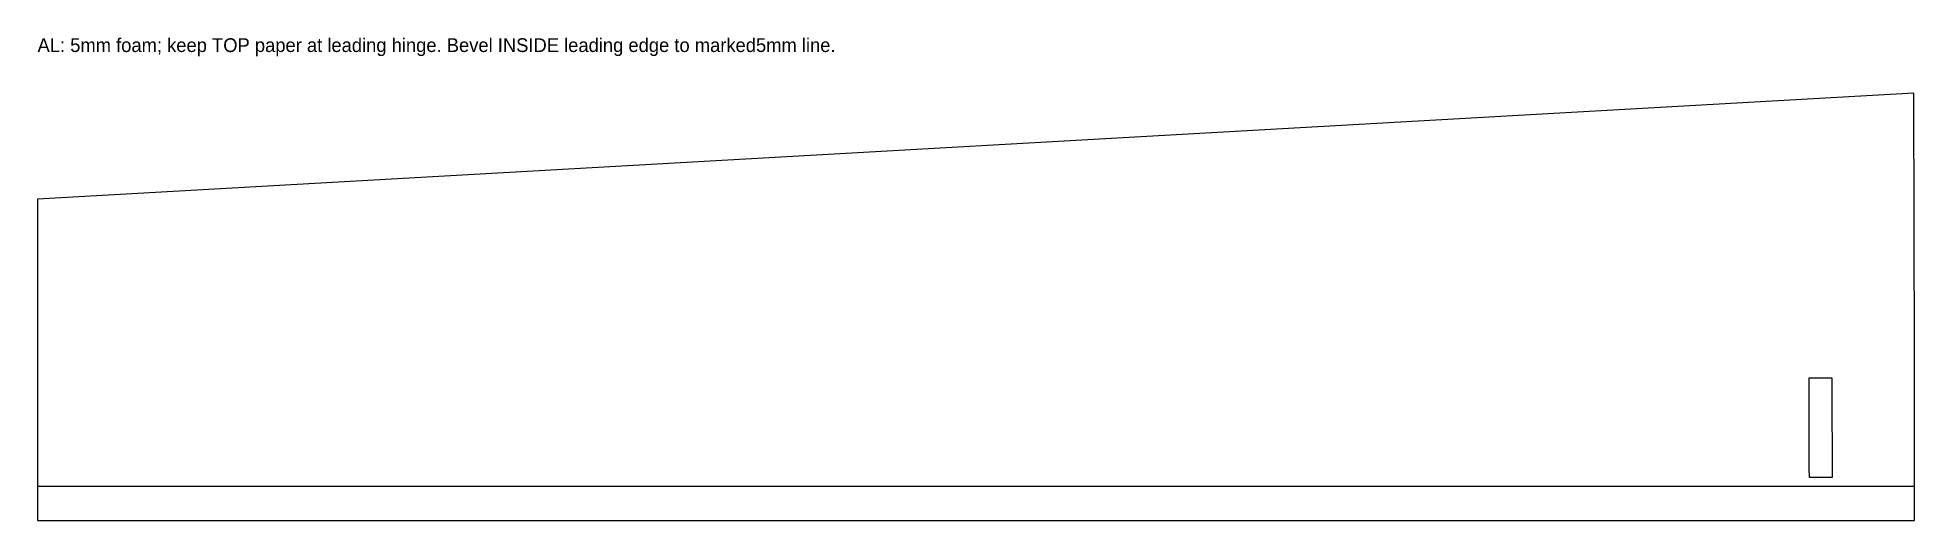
# Model space of a CAD drawing. Header units: millimetres. Extents: x 0 to 273, y 0 to 70.
import ezdxf

# ---------------------------------------------------------------- set-up
doc = ezdxf.new("R2010")
doc.units = ezdxf.units.MM
for name, color, linetype in [('BEVEL_REFERENCE_DO_NOT_CUT', 2, 'Continuous'), ('CUT', 7, 'Continuous'), ('LABEL_DO_NOT_CUT', 3, 'Continuous')]:
    doc.layers.add(name, color=color, linetype=linetype)

msp = doc.modelspace()

# ---------------------------------------------------------------- linework, layer by layer
at = {"layer": 'BEVEL_REFERENCE_DO_NOT_CUT'}
msp.add_line((0, 5), (273.42, 5), dxfattribs=at)
at = {"layer": 'CUT'}
for points in [[(273.41, 23.85), (273.33, 62.16), (0, 46.75), (0, 0), (273.42, 0)], [(258.09, 7.57), (258.07, 20.73), (261.37, 20.73), (261.4, 19.43), (261.41, 6.27), (258.12, 6.27)]]:
    msp.add_lwpolyline(points, close=True, dxfattribs=at)

# ---------------------------------------------------------------- texts
at = {"layer": 'LABEL_DO_NOT_CUT'}
msp.add_text('AL: 5mm foam; keep TOP paper at leading hinge. Bevel INSIDE leading edge to marked5mm line.', height=2, dxfattribs=at).set_placement((0, 68.16))

doc.saveas('drawing.dxf')
